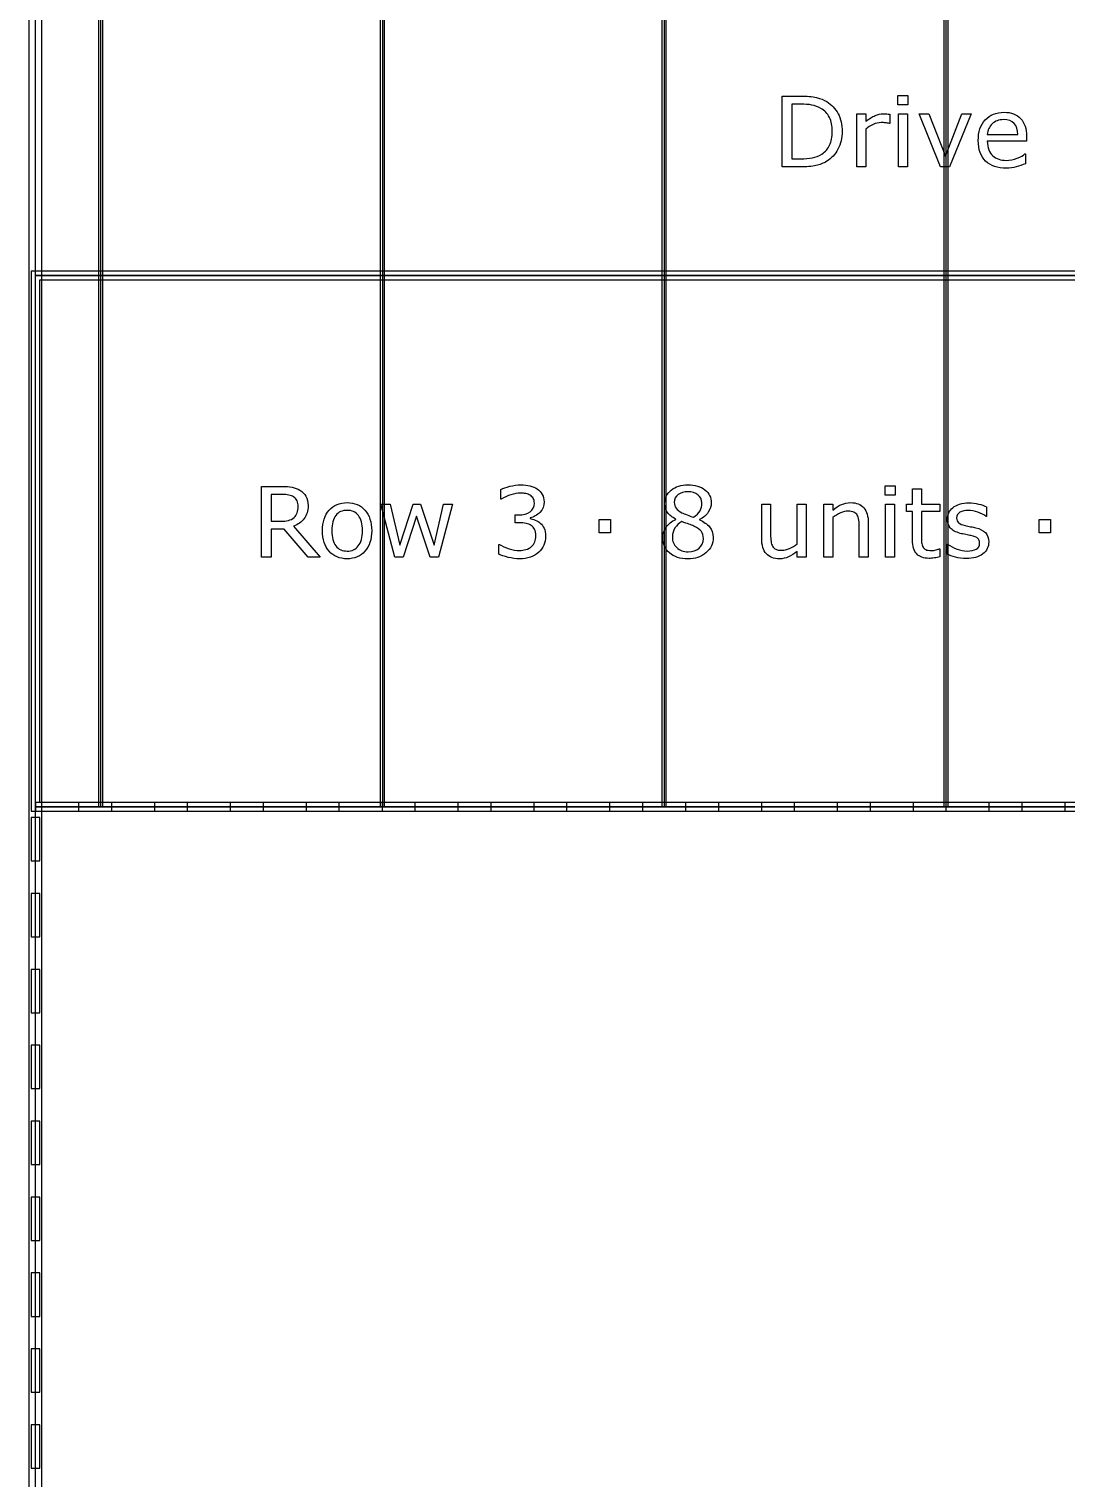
# Model space of a CAD drawing. Extents: x -13 to 750, y 12 to 2314.
# Drawn here: x 43.4 to 139.1, y 875.9 to 1009.6 of the extents above; entities that cross this region are included whole.
import ezdxf

# ---------------------------------------------------------------- set-up
doc = ezdxf.new("R2010")
doc.units = 0
doc.layers.get('0').update_dxf_attribs({"linetype": 'CONTINUOUS'})

msp = doc.modelspace()

# ---------------------------------------------------------------- linework, layer by layer
at = {"color": 7}
for points in [[(43.400391, 1163.4896), (43.400391, 711.2904), (268.59961, 711.2904), (268.59961, 1163.4896)], [(44.599609, 1162.2904), (267.40039, 1162.2904), (267.40039, 712.4896), (44.599609, 712.4896)], [(49.800781, 1136.89), (49.800781, 937.89), (50.199219, 937.89), (50.199219, 1136.89)], [(75.800781, 1136.89), (75.800781, 937.89), (76.199219, 937.89), (76.199219, 1136.89)], [(101.80078, 1136.89), (101.80078, 937.89), (102.19922, 937.89), (102.19922, 1136.89)], [(127.80078, 1136.89), (127.80078, 937.89), (128.19922, 937.89), (128.19922, 1136.89)], [(44, 1012.89), (268, 1012.89), (268, 986.89), (44, 986.89)], [(124.49341, 1002.6203), (123.56177, 1002.6203), (123.56177, 1003.4772), (124.49341, 1003.4772)], [(124.44071, 996.8898), (123.61454, 996.8898), (123.61454, 1001.7985), (124.44071, 1001.7985)], [(130.3206, 1001.7985), (128.33427, 996.8898), (127.5037, 996.8898), (125.53056, 1001.7985), (126.42704, 1001.7985), (127.94755, 997.8918), (129.45487, 1001.7985)], [(118.42456, 1000.1551)], [(43.599609, 987.2904), (43.599609, 937.4896), (268.40039, 937.4896), (268.40039, 987.2904)], [(44, 986.89), (268, 986.89), (268, 937.89), (44, 937.89)], [(44.400391, 986.4896), (267.59961, 986.4896), (267.59961, 938.2904), (44.400391, 938.2904)], [(123.31128, 966.6205), (122.37964, 966.6205), (122.37964, 967.4774), (123.31128, 967.4774)], [(68.239014, 965.5921)], [(82.468506, 965.7987), (81.189697, 960.89), (80.425049, 960.89), (79.163818, 964.6737), (77.911377, 960.89), (77.151123, 960.89), (75.859131, 965.7987), (76.720459, 965.7987), (77.621338, 961.9974), (78.847412, 965.7987), (79.528564, 965.7987), (80.7854, 961.9974), (81.637939, 965.7987)], [(105.47827, 965.9086)], [(123.25858, 960.89), (122.43241, 960.89), (122.43241, 965.7987), (123.25858, 965.7987)], [(97.05835, 963.1356), (96.008057, 963.1356), (96.008057, 964.3793), (97.05835, 964.3793)], [(137.64189, 963.1357), (136.59159, 963.1357), (136.59159, 964.3794), (137.64189, 964.3794)], [(74.162842, 963.3421)], [(75.015381, 963.3421)], [(105.6145, 962.6302)], [(106.51978, 962.7138)], [(44, 938.2904), (44, 937.4896), (48, 937.4896), (48, 938.2904)], [(44, 937.89), (268, 937.89), (268, 763.89), (44, 763.89)], [(51, 938.2904), (51, 937.4896), (55, 937.4896), (55, 938.2904)], [(58, 938.2904), (58, 937.4896), (62, 937.4896), (62, 938.2904)], [(65, 938.2904), (65, 937.4896), (69, 937.4896), (69, 938.2904)], [(72, 938.2904), (72, 937.4896), (76, 937.4896), (76, 938.2904)], [(79, 938.2904), (79, 937.4896), (83, 937.4896), (83, 938.2904)], [(86, 938.2904), (86, 937.4896), (90, 937.4896), (90, 938.2904)], [(93, 938.2904), (93, 937.4896), (97, 937.4896), (97, 938.2904)], [(100, 938.2904), (100, 937.4896), (104, 937.4896), (104, 938.2904)], [(107, 938.2904), (107, 937.4896), (111, 937.4896), (111, 938.2904)], [(114, 938.2904), (114, 937.4896), (118, 937.4896), (118, 938.2904)], [(121, 938.2904), (121, 937.4896), (125, 937.4896), (125, 938.2904)], [(128, 938.2904), (128, 937.4896), (132, 937.4896), (132, 938.2904)], [(135, 938.2904), (135, 937.4896), (139, 937.4896), (139, 938.2904)], [(43.599609, 936.89), (43.599609, 932.89), (44.400391, 932.89), (44.400391, 936.89)], [(43.599609, 929.89), (43.599609, 925.89), (44.400391, 925.89), (44.400391, 929.89)], [(43.599609, 922.89), (43.599609, 918.89), (44.400391, 918.89), (44.400391, 922.89)], [(43.599609, 915.89), (43.599609, 911.89), (44.400391, 911.89), (44.400391, 915.89)], [(43.599609, 908.89), (43.599609, 904.89), (44.400391, 904.89), (44.400391, 908.89)], [(43.599609, 901.89), (43.599609, 897.89), (44.400391, 897.89), (44.400391, 901.89)], [(43.599609, 894.89), (43.599609, 890.89), (44.400391, 890.89), (44.400391, 894.89)], [(43.599609, 887.89), (43.599609, 883.89), (44.400391, 883.89), (44.400391, 887.89)], [(43.599609, 880.89), (43.599609, 876.89), (44.400391, 876.89), (44.400391, 880.89)]]:
    msp.add_lwpolyline(points, close=True, dxfattribs=at)
for points in [[(50, 1136.89), (50, 937.89)], [(76, 1136.89), (76, 937.89)], [(102, 1136.89), (102, 937.89)], [(128, 1136.89), (128, 937.89)], [(114.54858, 996.89), (112.89624, 996.89), (112.89624, 1003.4335), (114.53101, 1003.4335)], [(114.58374, 1002.6863), (113.76636, 1002.6863), (113.76636, 997.637), (114.58374, 997.637)], [(120.5911, 1000.3752), (120.5911, 996.89), (119.76493, 996.89), (119.76493, 1001.7987), (120.5911, 1001.7987), (120.5911, 1001.0736)], [(122.82792, 1001.7457), (122.82788, 1000.8976)], [(122.82788, 1000.8976), (122.78398, 1000.8976)], [(117.51489, 1000.1679), (117.51489, 1000.1681)], [(131.81474, 999.8913), (134.62724, 999.8913)], [(135.43144, 999.2585), (131.81474, 999.2585)], [(135.43139, 999.7067), (135.43144, 999.2585)], [(135.29081, 998.0895), (135.33471, 998.0895), (135.33471, 997.1886)], [(70.273682, 960.89), (69.144287, 960.89), (66.955811, 963.4916), (65.729736, 963.4916), (65.729736, 960.89), (64.859619, 960.89), (64.859619, 967.4335), (66.692139, 967.4335)], [(86.977297, 966.2382), (86.933357, 966.2382), (86.933357, 967.1567)], [(124.91093, 962.4937), (124.91093, 965.1041), (124.35282, 965.1041), (124.35282, 965.7984), (124.91093, 965.7984), (124.91093, 967.209), (125.7371, 967.209), (125.7371, 965.7984), (127.44218, 965.7984), (127.44218, 965.1041), (125.7371, 965.1041), (125.7371, 962.8672)], [(66.753662, 966.6867), (65.729736, 966.6867), (65.729736, 964.217), (66.608643, 964.217)], [(110.9978, 962.6127), (110.9978, 965.7987), (111.82397, 965.7987), (111.82397, 963.0038)], [(114.27616, 962.1336), (114.27616, 965.7986), (115.10233, 965.7986), (115.10229, 960.89)], [(117.55439, 964.5547), (117.55439, 960.89), (116.72822, 960.89), (116.72822, 965.7987), (117.55439, 965.7987), (117.55439, 965.2538)], [(131.75317, 965.548), (131.75317, 964.6647), (131.70927, 964.6647)], [(88.651613, 964.076), (88.256106, 964.076), (88.256106, 964.8055), (88.563723, 964.8055)], [(89.627204, 964.5287), (89.627204, 964.4667)], [(103.07886, 964.3837), (103.07886, 964.4097)], [(105.25415, 964.3746), (105.25415, 964.3486)], [(67.812744, 963.7509), (70.273682, 960.89)], [(90.572028, 964.0405), (90.572021, 964.0409)], [(120.83276, 960.89), (120.00659, 960.89), (120.00659, 963.6849)], [(120.83271, 964.076), (120.83276, 960.89)], [(86.744385, 961.1669), (86.744385, 962.0853), (86.810305, 962.0853)], [(127.39825, 961.6763), (127.44215, 961.6763), (127.44218, 960.934)], [(128.11015, 961.1845), (128.11015, 962.1118), (128.15405, 962.1118)], [(131.94657, 962.3045), (131.94657, 962.3051)], [(115.10229, 960.89), (114.27612, 960.89), (114.27612, 961.4349)]]:
    msp.add_lwpolyline(points, dxfattribs=at)
for points in [[(114.53101, 1003.4335), (115.169677, 1003.4335), (115.67651, 1003.3866), (116.05151, 1003.2928)], [(116.05151, 1003.2928), (116.429443, 1003.202), (116.74878, 1003.076033), (117.00952, 1002.9149)], [(115.62524, 1002.5983), (115.335207, 1002.656967), (114.98804, 1002.6863), (114.58374, 1002.6863)], [(116.44702, 1002.2951), (116.189207, 1002.441567), (115.91528, 1002.542633), (115.62524, 1002.5983)], [(117.24683, 1001.4645), (117.068117, 1001.8161), (116.801513, 1002.092967), (116.44702, 1002.2951)], [(117.00952, 1002.9149), (117.454833, 1002.636567), (117.802003, 1002.265967), (118.05103, 1001.8031)], [(118.05103, 1001.8031), (118.30005, 1001.340167), (118.42456, 1000.790833), (118.42456, 1000.1551)], [(120.5911, 1001.0736), (120.919227, 1001.337267), (121.207803, 1001.5233), (121.45683, 1001.6317)], [(121.45683, 1001.6317), (121.708783, 1001.743033), (121.96513, 1001.7987), (122.22587, 1001.7987)], [(122.22587, 1001.7987), (122.369423, 1001.7987), (122.473427, 1001.794367), (122.53788, 1001.7857)], [(122.53788, 1001.7857), (122.602347, 1001.779033), (122.699027, 1001.7657), (122.82792, 1001.7457)], [(131.63012, 1001.2272), (132.069573, 1001.698867), (132.64672, 1001.9347), (133.36156, 1001.9347)], [(133.36156, 1001.9347), (134.023673, 1001.9347), (134.53344, 1001.741333), (134.89086, 1001.3546)], [(117.51489, 1000.1681), (117.51489, 1000.680833), (117.425537, 1001.112967), (117.24683, 1001.4645)], [(121.27665, 1000.8102), (121.039343, 1000.698867), (120.810827, 1000.553867), (120.5911, 1000.3752)], [(122.01493, 1000.9816), (121.76005, 1000.9816), (121.513957, 1000.924467), (121.27665, 1000.8102)], [(122.42362, 1000.9596), (122.309367, 1000.974267), (122.173137, 1000.9816), (122.01493, 1000.9816)], [(122.78398, 1000.8976), (122.660933, 1000.926933), (122.540813, 1000.9476), (122.42362, 1000.9596)], [(130.97533, 999.3156), (130.97533, 1000.118333), (131.193593, 1000.755533), (131.63012, 1001.2272)], [(132.25858, 1000.8625), (131.99784, 1000.6017), (131.849893, 1000.277967), (131.81474, 999.8913)], [(133.31767, 1001.2536), (132.875283, 1001.2536), (132.522253, 1001.123233), (132.25858, 1000.8625)], [(134.29765, 1000.8976), (134.083783, 1001.134933), (133.757123, 1001.2536), (133.31767, 1001.2536)], [(134.62724, 999.8913), (134.624573, 1000.3249), (134.51471, 1000.660333), (134.29765, 1000.8976)], [(134.89086, 1001.3546), (135.251213, 1000.967933), (135.43139, 1000.418633), (135.43139, 999.7067)], [(117.2688, 998.8935), (117.43286, 999.233367), (117.51489, 999.658167), (117.51489, 1000.1679)], [(118.42456, 1000.1551), (118.42456, 999.560367), (118.29419, 999.0213), (118.03345, 998.5379)], [(131.66088, 997.4347), (131.203847, 997.8771), (130.97533, 998.504067), (130.97533, 999.3156)], [(131.81474, 999.2585), (131.81474, 998.9567), (131.86015, 998.693), (131.95097, 998.4674)], [(114.58374, 997.637), (115.002687, 997.637), (115.367433, 997.667667), (115.67798, 997.729)], [(115.67798, 997.729), (115.991453, 997.790333), (116.278563, 997.904567), (116.53931, 998.0717)], [(116.53931, 998.0717), (116.864503, 998.2797), (117.107667, 998.553633), (117.2688, 998.8935)], [(118.03345, 998.5379), (117.775637, 998.054567), (117.431397, 997.679567), (117.00073, 997.4129)], [(131.95097, 998.4674), (132.04179, 998.2448), (132.1663, 998.0617), (132.3245, 997.9181)], [(132.3245, 997.9181), (132.476847, 997.7775), (132.657023, 997.672033), (132.86503, 997.6017)], [(132.86503, 997.6017), (133.07597, 997.531367), (133.307417, 997.4962), (133.55937, 997.4962)], [(133.55937, 997.4962), (133.89335, 997.4962), (134.228797, 997.562133), (134.56571, 997.694)], [(134.56571, 997.694), (134.905557, 997.828733), (135.147257, 997.960567), (135.29081, 998.0895)], [(115.99878, 997.013), (115.632567, 996.931), (115.149167, 996.89), (114.54858, 996.89)], [(117.00073, 997.4129), (116.701903, 997.228367), (116.36792, 997.095067), (115.99878, 997.013)], [(133.56811, 996.7755), (132.753657, 996.7755), (132.117913, 996.995233), (131.66088, 997.4347)], [(134.48217, 996.8942), (134.19213, 996.815067), (133.887443, 996.7755), (133.56811, 996.7755)], [(135.33471, 997.1886), (135.05639, 997.0714), (134.77221, 996.973267), (134.48217, 996.8942)], [(66.692139, 967.4335), (67.087646, 967.4335), (67.417236, 967.407167), (67.680908, 967.3545)], [(67.680908, 967.3545), (67.94458, 967.3045), (68.181885, 967.213667), (68.392822, 967.082)], [(68.392822, 967.082), (68.630127, 966.9326), (68.814697, 966.743633), (68.946533, 966.5151)], [(86.933357, 967.1567), (87.141364, 967.259233), (87.41822, 967.353), (87.763923, 967.438)], [(87.763923, 967.438), (88.112556, 967.525867), (88.44947, 967.5698), (88.774665, 967.5698)], [(88.774665, 967.5698), (89.094001, 967.5698), (89.375251, 967.540467), (89.618415, 967.4818)], [(89.618415, 967.4818), (89.861579, 967.423133), (90.081306, 967.329367), (90.277595, 967.2005)], [(90.277595, 967.2005), (90.488532, 967.0599), (90.6482, 966.89), (90.756599, 966.6908)], [(102.04614, 965.8599), (102.04614, 966.3521), (102.24829, 966.762267), (102.65259, 967.0904)], [(102.65259, 967.0904), (103.056883, 967.418533), (103.571043, 967.5826), (104.19507, 967.5826)], [(104.19067, 966.9369), (103.82153, 966.9369), (103.51831, 966.849), (103.28101, 966.6732)], [(105.11353, 966.6556), (104.87329, 966.843133), (104.56567, 966.9369), (104.19067, 966.9369)], [(104.19507, 967.5826), (104.84839, 967.5826), (105.369873, 967.425867), (105.75952, 967.1124)], [(105.75952, 967.1124), (106.149167, 966.798867), (106.34399, 966.4004), (106.34399, 965.917)], [(67.364502, 966.6337), (67.191651, 966.669033), (66.988037, 966.6867), (66.753662, 966.6867)], [(67.812744, 966.4579), (67.686767, 966.542833), (67.537353, 966.601433), (67.364502, 966.6337)], [(68.137939, 966.0887), (68.073486, 966.235233), (67.965087, 966.3583), (67.812744, 966.4579)], [(68.239014, 965.5921), (68.239014, 965.779633), (68.205322, 965.945167), (68.137939, 966.0887)], [(68.142334, 964.9813), (68.206787, 965.142433), (68.239014, 965.346033), (68.239014, 965.5921)], [(69.148682, 965.6538), (69.148682, 965.182133), (69.03003, 964.7866), (68.792725, 964.4672)], [(68.946533, 966.5151), (69.081299, 966.2895), (69.148682, 966.0024), (69.148682, 965.6538)], [(71.095459, 965.2362), (71.505615, 965.702), (72.057861, 965.9349), (72.752197, 965.9349)], [(72.752197, 965.9349), (73.440674, 965.9349), (73.98999, 965.702), (74.400146, 965.2362)], [(87.864992, 966.6601), (87.551515, 966.5605), (87.255617, 966.419867), (86.977297, 966.2382)], [(88.752688, 966.8095), (88.474367, 966.8095), (88.178469, 966.7597), (87.864992, 966.6601)], [(89.240481, 966.7655), (89.096926, 966.794833), (88.934328, 966.8095), (88.752688, 966.8095)], [(89.644777, 966.6073), (89.518801, 966.683433), (89.384036, 966.736167), (89.240481, 966.7655)], [(89.627199, 965.0824), (89.893801, 965.269867), (90.027102, 965.542333), (90.027102, 965.8998)], [(89.926027, 966.3129), (89.858644, 966.432967), (89.764894, 966.5311), (89.644777, 966.6073)], [(90.027102, 965.8998), (90.027102, 966.058), (89.99341, 966.1957), (89.926027, 966.3129)], [(90.919196, 965.9921), (90.919196, 965.628767), (90.79029, 965.310867), (90.532478, 965.0384)], [(90.756599, 966.6908), (90.864997, 966.4916), (90.919196, 966.2587), (90.919196, 965.9921)], [(102.29663, 965.025), (102.129637, 965.2476), (102.04614, 965.5259), (102.04614, 965.8599)], [(103.28101, 966.6732), (103.04663, 966.4974), (102.92944, 966.2601), (102.92944, 965.9613)], [(102.92944, 965.9613), (102.92944, 965.750367), (102.988033, 965.567267), (103.10522, 965.412)], [(105.47827, 965.9086), (105.47827, 966.222067), (105.35669, 966.471067), (105.11353, 966.6556)], [(105.31128, 965.1879), (105.422607, 965.3959), (105.47827, 965.636133), (105.47827, 965.9086)], [(106.34399, 965.917), (106.34399, 965.621133), (106.251707, 965.329633), (106.06714, 965.0425)], [(117.55439, 965.2538), (117.812203, 965.467667), (118.078807, 965.634633), (118.3542, 965.7547)], [(118.3542, 965.7547), (118.629587, 965.874833), (118.9123, 965.9349), (119.20234, 965.9349)], [(119.20234, 965.9349), (119.732613, 965.9349), (120.13691, 965.775233), (120.41523, 965.4559)], [(128.63745, 965.4689), (128.80151, 965.606567), (129.009517, 965.714967), (129.26147, 965.7941)], [(129.26147, 965.7941), (129.516357, 965.8761), (129.800537, 965.9171), (130.11401, 965.9171)], [(130.11401, 965.9171), (130.406983, 965.9171), (130.702883, 965.8805), (131.00171, 965.8073)], [(131.00171, 965.8073), (131.30347, 965.736967), (131.553957, 965.650533), (131.75317, 965.548)], [(66.608643, 964.217), (66.884034, 964.217), (67.124268, 964.240333), (67.329346, 964.287)], [(67.329346, 964.287), (67.534424, 964.337), (67.70874, 964.4278), (67.852295, 964.5594)], [(68.792725, 964.4672), (68.55542, 964.1508), (68.22876, 963.912033), (67.812744, 963.7509)], [(67.852295, 964.5594), (67.984131, 964.682467), (68.080811, 964.8231), (68.142334, 964.9813)], [(70.484619, 963.3421), (70.484619, 964.141967), (70.688232, 964.773333), (71.095459, 965.2362)], [(71.706299, 964.7572), (71.460205, 964.4496), (71.337158, 963.9779), (71.337158, 963.3421)], [(72.752197, 965.223), (72.303955, 965.223), (71.955322, 965.067733), (71.706299, 964.7572)], [(73.789307, 964.7572), (73.540283, 965.067733), (73.19458, 965.223), (72.752197, 965.223)], [(74.162842, 963.3421), (74.162842, 963.9779), (74.03833, 964.4496), (73.789307, 964.7572)], [(74.400146, 965.2362), (74.810303, 964.773333), (75.015381, 964.141967), (75.015381, 963.3421)], [(88.563723, 964.8055), (89.009035, 964.8055), (89.363527, 964.8978), (89.627199, 965.0824)], [(90.532478, 965.0384), (90.277595, 964.768867), (89.975837, 964.598967), (89.627204, 964.5287)], [(89.627204, 964.4667), (89.767829, 964.443367), (89.928962, 964.393567), (90.110603, 964.3173)], [(90.110603, 964.3173), (90.292244, 964.2441), (90.446052, 964.151833), (90.572028, 964.0405)], [(102.18677, 963.6805), (102.397703, 963.976433), (102.695067, 964.210833), (103.07886, 964.3837)], [(103.07886, 964.4097), (102.727293, 964.597233), (102.46655, 964.802333), (102.29663, 965.025)], [(103.63257, 964.1815), (103.368897, 964.037967), (103.156493, 963.843133), (102.99536, 963.597)], [(103.10522, 965.412), (103.22534, 965.259667), (103.405517, 965.123433), (103.64575, 965.0033)], [(104.28735, 963.9486), (104.12329, 964.003933), (103.90503, 964.081567), (103.63257, 964.1815)], [(103.64575, 965.0033), (103.75415, 964.950633), (103.909423, 964.881767), (104.11157, 964.7967)], [(104.11157, 964.7967), (104.31665, 964.711767), (104.51587, 964.641467), (104.70923, 964.5858)], [(104.70923, 964.5858), (104.99927, 964.779133), (105.199953, 964.979833), (105.31128, 965.1879)], [(106.06714, 965.0425), (105.882567, 964.758367), (105.61157, 964.535733), (105.25415, 964.3746)], [(105.25415, 964.3486), (105.664303, 964.1728), (105.97778, 963.956), (106.19458, 963.6982)], [(118.26191, 964.981), (118.015817, 964.869667), (117.779977, 964.727567), (117.55439, 964.5547)], [(118.96943, 965.148), (118.743843, 965.148), (118.508003, 965.092333), (118.26191, 964.981)], [(119.50557, 965.056), (119.36787, 965.117333), (119.189157, 965.148), (118.96943, 965.148)], [(119.82197, 964.7836), (119.74873, 964.9066), (119.643263, 964.9974), (119.50557, 965.056)], [(119.96699, 964.3177), (119.940657, 964.516967), (119.892317, 964.672267), (119.82197, 964.7836)], [(120.00659, 963.6849), (120.00659, 963.9105), (119.99339, 964.121433), (119.96699, 964.3177)], [(120.41523, 965.4559), (120.69355, 965.136567), (120.83271, 964.6766), (120.83271, 964.076)], [(128.13208, 964.4186), (128.13208, 964.620733), (128.173097, 964.811167), (128.25513, 964.9899)], [(128.40015, 963.6012), (128.221437, 963.823867), (128.13208, 964.096333), (128.13208, 964.4186)], [(128.25513, 964.9899), (128.34009, 965.168633), (128.46753, 965.3283), (128.63745, 965.4689)], [(129.28788, 965.0426), (129.079873, 964.928333), (128.97587, 964.756967), (128.97587, 964.5285)], [(128.97587, 964.5285), (128.97587, 964.3263), (129.038857, 964.173933), (129.16483, 964.0714)], [(130.05253, 965.2184), (129.75077, 965.2184), (129.495887, 965.1598), (129.28788, 965.0426)], [(130.94023, 965.0558), (130.63847, 965.1642), (130.34257, 965.2184), (130.05253, 965.2184)], [(131.70927, 964.6647), (131.49833, 964.819967), (131.241983, 964.950333), (130.94023, 965.0558)], [(71.095459, 961.4481), (70.688232, 961.910967), (70.484619, 962.5423), (70.484619, 963.3421)], [(71.337158, 963.3421), (71.337158, 962.7269), (71.46167, 962.259633), (71.710693, 961.9403)], [(73.784912, 961.9359), (74.036865, 962.2523), (74.162842, 962.721033), (74.162842, 963.3421)], [(75.015381, 963.3421), (75.015381, 962.5423), (74.810303, 961.910967), (74.400146, 961.4481)], [(89.258059, 964.023), (89.070559, 964.058333), (88.86841, 964.076), (88.651613, 964.076)], [(89.737063, 963.8384), (89.605227, 963.929267), (89.445559, 963.9908), (89.258059, 964.023)], [(90.04468, 963.4737), (89.971437, 963.628967), (89.868898, 963.750533), (89.737063, 963.8384)], [(90.158938, 962.8936), (90.158938, 963.128), (90.120852, 963.321367), (90.04468, 963.4737)], [(90.057863, 962.3047), (90.125246, 962.459967), (90.158938, 962.656267), (90.158938, 962.8936)], [(90.572021, 964.0409), (90.712646, 963.9149), (90.828369, 963.7567), (90.919189, 963.5663)], [(91.05542, 962.828), (91.05542, 962.529133), (91.001221, 962.2552), (90.892822, 962.0062)], [(90.919189, 963.5663), (91.01001, 963.375833), (91.05542, 963.129733), (91.05542, 962.828)], [(101.87036, 962.6962), (101.87036, 963.059467), (101.97583, 963.387567), (102.18677, 963.6805)], [(102.99536, 963.597), (102.83716, 963.350933), (102.75806, 963.072633), (102.75806, 962.7621)], [(104.73999, 963.7684), (104.602297, 963.833067), (104.451417, 963.893133), (104.28735, 963.9486)], [(105.43433, 963.2762), (105.317137, 963.440267), (105.08569, 963.604333), (104.73999, 963.7684)], [(105.6145, 962.6302), (105.6145, 962.899733), (105.554443, 963.115067), (105.43433, 963.2762)], [(106.19458, 963.6982), (106.41138, 963.4404), (106.51978, 963.112267), (106.51978, 962.7138)], [(111.82397, 963.0038), (111.82397, 962.754733), (111.835703, 962.540867), (111.85917, 962.3622)], [(125.7371, 962.8672), (125.7371, 962.6094), (125.742967, 962.407267), (125.7547, 962.2608)], [(129.3186, 963.1002), (128.88794, 963.214467), (128.58179, 963.381467), (128.40015, 963.6012)], [(129.16483, 964.0714), (129.287883, 963.968867), (129.487103, 963.8854), (129.76249, 963.821)], [(129.83276, 962.986), (129.64526, 963.021333), (129.473873, 963.0594), (129.3186, 963.1002)], [(129.76249, 963.821), (129.914837, 963.785667), (130.08476, 963.7505), (130.27226, 963.7155)], [(130.29419, 962.894), (130.177003, 962.920667), (130.023193, 962.951333), (129.83276, 962.986)], [(130.27226, 963.7155), (130.462687, 963.680167), (130.62089, 963.647833), (130.74687, 963.6185)], [(130.93579, 962.6391), (130.824463, 962.7387), (130.610597, 962.823667), (130.29419, 962.894)], [(130.74687, 963.6185), (131.130657, 963.530633), (131.426553, 963.379767), (131.63456, 963.1659)], [(131.63456, 963.1659), (131.842567, 962.9491), (131.94657, 962.661967), (131.94657, 962.3045)], [(71.710693, 961.9403), (71.959717, 961.6239), (72.306885, 961.4657), (72.752197, 961.4657)], [(72.752197, 961.4657), (73.19165, 961.4657), (73.535889, 961.622433), (73.784912, 961.9359)], [(86.810305, 962.0853), (87.059328, 961.921233), (87.352297, 961.785), (87.689211, 961.6766)], [(87.689211, 961.6766), (88.026125, 961.5682), (88.35132, 961.514), (88.664797, 961.514)], [(88.664797, 961.514), (88.849367, 961.514), (89.045656, 961.544667), (89.253664, 961.606)], [(89.253664, 961.606), (89.461672, 961.667333), (89.630129, 961.758167), (89.759035, 961.8785)], [(89.759035, 961.8785), (89.893801, 962.007367), (89.99341, 962.149433), (90.057863, 962.3047)], [(90.892822, 962.0062), (90.784424, 961.7572), (90.63208, 961.5404), (90.435791, 961.3558)], [(102.49878, 961.2899), (102.079833, 961.6561), (101.87036, 962.124867), (101.87036, 962.6962)], [(102.75806, 962.7621), (102.75806, 962.366567), (102.89429, 962.0399), (103.16675, 961.7821)], [(103.16675, 961.7821), (103.43921, 961.5243), (103.784913, 961.3954), (104.20386, 961.3954)], [(104.20386, 961.3954), (104.631593, 961.3954), (104.9729, 961.505267), (105.22778, 961.725)], [(105.22778, 961.725), (105.485593, 961.944733), (105.6145, 962.246467), (105.6145, 962.6302)], [(106.51978, 962.7137), (106.51978, 962.1483), (106.298587, 961.6781), (105.8562, 961.3031)], [(111.42847, 961.224), (111.141357, 961.5404), (110.9978, 962.0033), (110.9978, 962.6127)], [(111.85917, 962.3622), (111.882637, 962.1864), (111.93244, 962.0355), (112.00858, 961.9095)], [(112.00858, 961.9095), (112.087687, 961.780633), (112.190227, 961.6869), (112.3162, 961.6283)], [(112.3162, 961.6283), (112.44218, 961.569633), (112.625287, 961.5403), (112.86552, 961.5403)], [(112.86552, 961.5403), (113.079387, 961.5403), (113.312297, 961.595967), (113.56425, 961.7073)], [(113.56425, 961.7073), (113.81913, 961.818633), (114.056433, 961.960733), (114.27616, 962.1336)], [(125.30204, 961.1973), (125.0413, 961.466833), (124.91093, 961.898967), (124.91093, 962.4937)], [(125.7547, 962.2608), (125.766433, 962.117267), (125.80745, 961.9825), (125.87775, 961.8565)], [(125.87775, 961.8565), (125.942217, 961.7393), (126.030107, 961.652867), (126.14142, 961.5972)], [(126.14142, 961.5972), (126.255673, 961.544533), (126.428523, 961.5182), (126.65997, 961.5182)], [(126.65997, 961.5182), (126.794737, 961.5182), (126.935363, 961.5372), (127.08185, 961.5752)], [(127.08185, 961.5752), (127.22833, 961.616533), (127.333797, 961.650233), (127.39825, 961.6763)], [(128.15405, 962.1118), (128.414797, 961.915467), (128.704837, 961.758733), (129.02417, 961.6416)], [(129.02417, 961.6416), (129.343503, 961.527333), (129.649657, 961.4702), (129.94263, 961.4702)], [(129.94263, 961.4702), (130.30591, 961.4702), (130.59009, 961.5288), (130.79517, 961.646)], [(130.79517, 961.646), (131.000243, 961.763133), (131.10278, 961.9477), (131.10278, 962.1997)], [(131.10278, 962.1997), (131.10278, 962.393033), (131.047117, 962.5395), (130.93579, 962.6391)], [(131.94657, 962.3051), (131.94657, 961.8569), (131.760537, 961.489233), (131.38847, 961.2021)], [(72.752197, 960.7538), (72.057861, 960.7538), (71.505615, 960.985233), (71.095459, 961.4481)], [(74.400146, 961.4481), (73.98999, 960.985233), (73.440674, 960.7538), (72.752197, 960.7538)], [(87.610107, 960.8856), (87.258545, 960.970533), (86.969971, 961.0643), (86.744385, 961.1669)], [(88.682373, 960.7538), (88.319092, 960.7538), (87.96167, 960.797733), (87.610107, 960.8856)], [(89.657959, 960.8988), (89.36206, 960.802133), (89.036865, 960.7538), (88.682373, 960.7538)], [(90.435791, 961.3558), (90.216064, 961.150733), (89.956787, 960.9984), (89.657959, 960.8988)], [(104.19507, 960.7406), (103.486083, 960.7406), (102.920653, 960.9237), (102.49878, 961.2899)], [(105.8562, 961.3031), (105.416747, 960.9281), (104.863037, 960.7406), (104.19507, 960.7406)], [(112.63257, 960.7538), (112.116943, 960.7538), (111.715577, 960.910533), (111.42847, 961.224)], [(113.47632, 960.9296), (113.221433, 960.8124), (112.940183, 960.7538), (112.63257, 960.7538)], [(114.27612, 961.4349), (113.9978, 961.215167), (113.7312, 961.046733), (113.47632, 960.9296)], [(126.44462, 960.793), (125.943647, 960.793), (125.562787, 960.927767), (125.30204, 961.1973)], [(126.93241, 960.833), (126.75077, 960.806333), (126.588173, 960.793), (126.44462, 960.793)], [(127.44218, 960.934), (127.286907, 960.893333), (127.116983, 960.859667), (126.93241, 960.833)], [(128.8704, 960.8989), (128.56864, 960.986767), (128.315223, 961.081967), (128.11015, 961.1845)], [(129.87235, 960.7714), (129.50907, 960.7714), (129.175087, 960.8139), (128.8704, 960.8989)], [(131.38847, 961.2021), (131.01933, 960.914967), (130.513957, 960.7714), (129.87235, 960.7714)]]:
    msp.add_open_spline(points, degree=3, dxfattribs=at)

doc.saveas('drawing.dxf')
